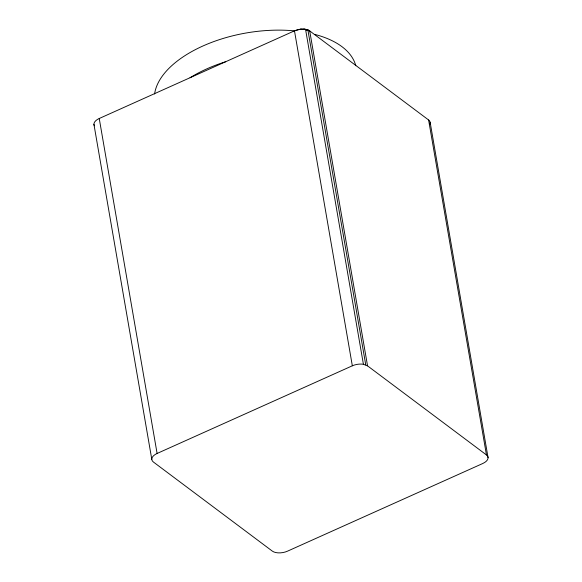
<?xml version="1.0" encoding="UTF-8"?>
<svg xmlns="http://www.w3.org/2000/svg" width="582" height="582" viewBox="0 0 582 582"><rect width="100%" height="100%" fill="white"/><g stroke="black" fill="none" stroke-linecap="round" stroke-linejoin="round"><path stroke-width="0.87" d="M94.371 125.799A11.196 5.835 -9.8 0 1 99.238 118.495L294.477 30.839C299.213 28.904 305.15 28.082 309.697 30.904L428.599 119.979A11.196 5.835 -9.8 0 1 429.902 124.272M157.104 453.458L352.336 365.802A11.196 5.835 -9.8 0 1 363.408 364.281L367.555 365.874L486.457 454.942A11.196 5.835 -9.8 0 1 482.762 463.505L287.523 551.161A11.196 5.835 -9.8 0 1 272.303 551.096L153.401 462.021A11.196 5.835 -9.8 0 1 157.104 453.458L99.238 118.495M300.938 29.231L300.276 29.34L301.607 29.187M302.378 29.347L303.942 29.187M308.082 30.177L308.489 30.264L304.459 29.231M307.26 30.388L309.697 30.904L367.555 365.874M309.697 30.904L304.532 29.238L307.114 29.922L305.921 29.435M430.214 122.7L488.072 457.67M428.599 119.979L486.457 454.942M307.885 29.937L365.743 364.899M363.408 364.281L305.55 29.318L299.977 29.296L294.477 30.839L352.336 365.802M93.928 124.33L151.786 459.3M190.038 77.755A102.279 53.289 -9.8 0 1 225.663 61.736M154.594 93.986A102.279 53.289 -9.8 0 1 294.71 30.904M315.058 34.476A102.279 53.289 -9.8 0 1 355.777 65.73"/></g></svg>
